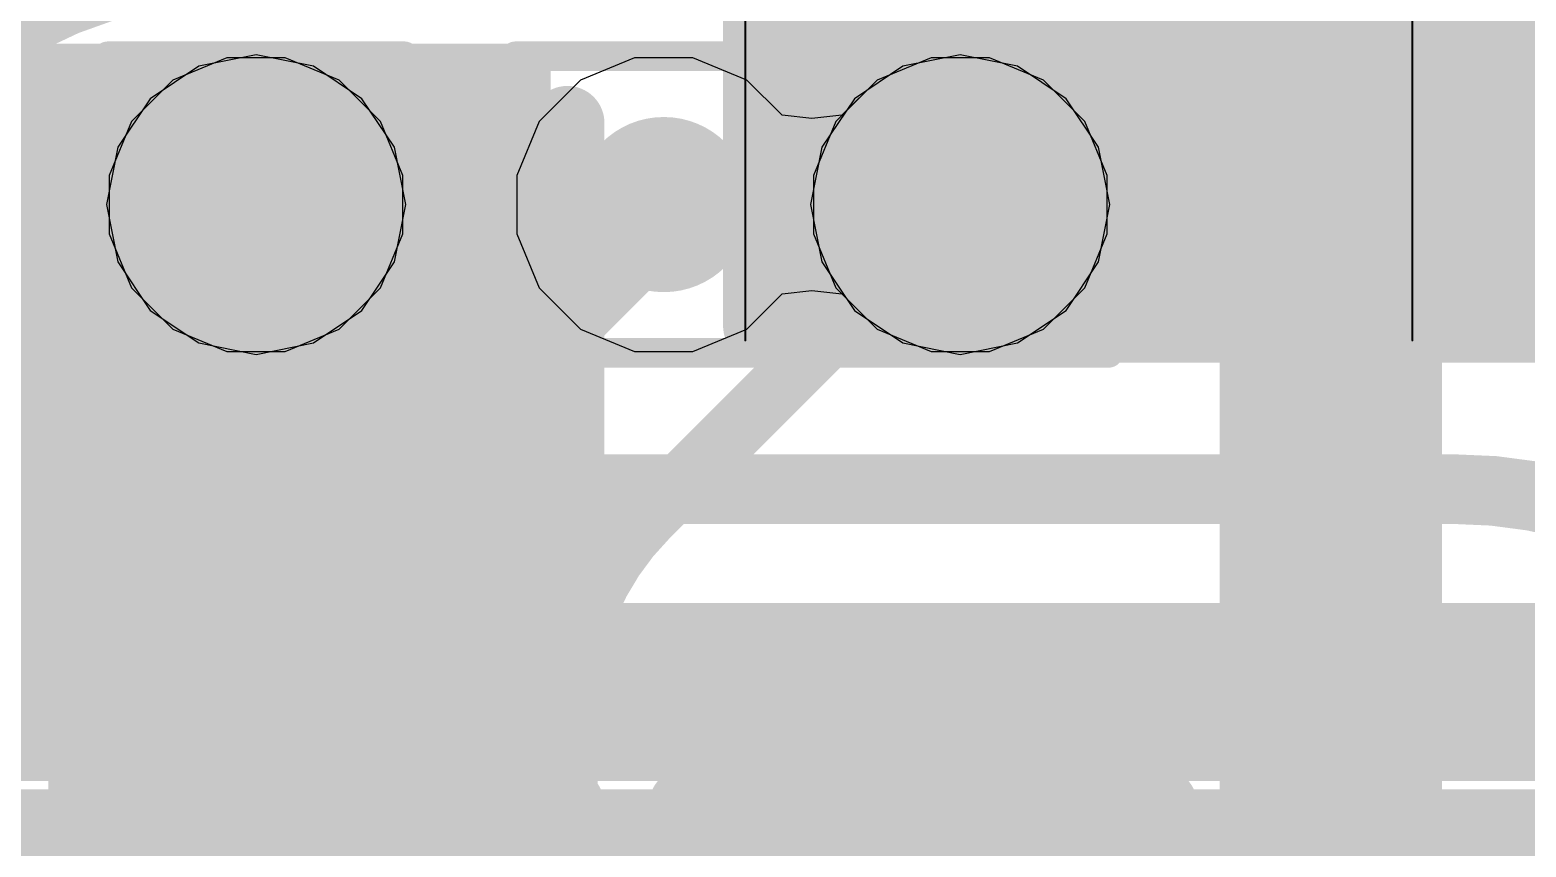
# Model space of a CAD drawing. Header units: inches. Extents: x -6 to 284, y -12 to 154.
# Drawn here: x 71.681 to 74.245, y 16.337 to 17.737 of the extents above; entities that cross this region are included whole.
import ezdxf

# ---------------------------------------------------------------- set-up
doc = ezdxf.new("R2010")
doc.units = ezdxf.units.IN
for name, color, linetype in [('Bottom Layer', 5, 'Continuous'), ('Bottom Overlay', 54, 'Continuous'), ('Bottom Paste', 16, 'Continuous'), ('Bottom Solder', 6, 'Continuous'), ('Drill Drawing', 1, 'Continuous'), ('GND-1', 16, 'Continuous'), ('GND-2', 90, 'Continuous'), ('GND-3', 216, 'Continuous'), ('GND-4', 54, 'Continuous'), ('PWR-1', 156, 'Continuous'), ('PWR-2', 130, 'Continuous'), ('Signal L1', 76, 'Continuous'), ('Signal L2', 6, 'Continuous'), ('Top Layer', 1, 'Continuous'), ('Top Overlay', 2, 'Continuous'), ('Via Holes', 16, 'Continuous')]:
    doc.layers.add(name, color=color, linetype=linetype)

# ---------------------------------------------------------------- blocks, each defined once
blk = doc.blocks.new('R___0402_B_98')
at = {"layer": 'Bottom Layer'}
for points in [[(-0.2413, 0.3175), (-0.2412999999999999, -0.3175), (-0.6985, -0.3175), (-0.6985, 0.3175)], [(0.6985, 0.3175), (0.6985, -0.3175), (0.2413, -0.3175), (0.2412999999999999, 0.3175)]]:
    blk.add_hatch(color=5, dxfattribs=at).paths.add_polyline_path(points)
at = {"layer": 'Bottom Paste'}
for points in [[(-0.2413, 0.3175), (-0.2412999999999999, -0.3175), (-0.6985, -0.3175), (-0.6985, 0.3175)], [(0.6985, 0.3175), (0.6985, -0.3175), (0.2413, -0.3175), (0.2412999999999999, 0.3175)]]:
    blk.add_hatch(color=16, dxfattribs=at).paths.add_polyline_path(points)
at = {"layer": 'Bottom Solder'}
for points in [[(-0.18629884, 0.37250116), (-0.1862988399999999, -0.37250116), (-0.75350116, -0.37250116), (-0.75350116, 0.37250116)], [(0.75350116, 0.37250116), (0.75350116, -0.37250116), (0.18629884, -0.37250116), (0.1862988399999999, 0.37250116)]]:
    blk.add_hatch(color=6, dxfattribs=at).paths.add_polyline_path(points)
at = {"layer": 'Bottom Overlay'}
for points in [[(-0.7874, 0.4064, 0.127, 0.127, 0), (0.7874, 0.4064, 0.127, 0.127, 0)], [(-0.7874, 0.4064, 0.127, 0.127, 0), (-0.7874, -0.4064, 0.127, 0.127, 0)], [(0.7874, 0.4064, 0.127, 0.127, 0), (0.7874, -0.4064, 0.127, 0.127, 0)], [(-0.8128, 0.4318, 0.0032258, 0.0032258, 0), (0.8128, 0.4318, 0.0032258, 0.0032258, 0)], [(-0.7874, -0.4064, 0.127, 0.127, 0), (0.7874, -0.4064, 0.127, 0.127, 0)]]:
    blk.add_lwpolyline(points, format="xyseb", dxfattribs=at)
for points in [[(-0.8191499999999999, 0.4064, 0.0635, 0.0635, 1), (-0.7556499999999999, 0.4064, 0.0635, 0.0635, 1)], [(-0.8191499999999999, 0.4064, 0.0635, 0.0635, 1), (-0.7556499999999999, 0.4064, 0.0635, 0.0635, 1)], [(0.7556499999999999, 0.4064, 0.0635, 0.0635, 1), (0.8191499999999999, 0.4064, 0.0635, 0.0635, 1)], [(0.7556499999999999, 0.4064, 0.0635, 0.0635, 1), (0.8191499999999999, 0.4064, 0.0635, 0.0635, 1)], [(-0.81360518, 0.4318, 0.0016129, 0.0016129, 1), (-0.8119948199999999, 0.4318, 0.0016129, 0.0016129, 1)], [(0.8119948199999999, 0.4318, 0.0016129, 0.0016129, 1), (0.81360518, 0.4318, 0.0016129, 0.0016129, 1)], [(-0.8191499999999999, -0.4064, 0.0635, 0.0635, 1), (-0.7556499999999999, -0.4064, 0.0635, 0.0635, 1)], [(-0.8191499999999999, -0.4064, 0.0635, 0.0635, 1), (-0.7556499999999999, -0.4064, 0.0635, 0.0635, 1)], [(0.7556499999999999, -0.4064, 0.0635, 0.0635, 1), (0.8191499999999999, -0.4064, 0.0635, 0.0635, 1)], [(0.7556499999999999, -0.4064, 0.0635, 0.0635, 1), (0.8191499999999999, -0.4064, 0.0635, 0.0635, 1)]]:
    blk.add_lwpolyline(points, format="xyseb", close=True, dxfattribs=at)
blk = doc.blocks.new('R___0402_B_99')
at = {"layer": 'Bottom Layer'}
for points in [[(-0.2413, 0.3175), (-0.2412999999999999, -0.3175), (-0.6985, -0.3175), (-0.6985, 0.3175)], [(0.6985, 0.3175), (0.6985, -0.3175), (0.2413, -0.3175), (0.2412999999999999, 0.3175)]]:
    blk.add_hatch(color=5, dxfattribs=at).paths.add_polyline_path(points)
at = {"layer": 'Bottom Paste'}
for points in [[(-0.2413, 0.3175), (-0.2412999999999999, -0.3175), (-0.6985, -0.3175), (-0.6985, 0.3175)], [(0.6985, 0.3175), (0.6985, -0.3175), (0.2413, -0.3175), (0.2412999999999999, 0.3175)]]:
    blk.add_hatch(color=16, dxfattribs=at).paths.add_polyline_path(points)
at = {"layer": 'Bottom Solder'}
for points in [[(-0.18629884, 0.37250116), (-0.1862988399999999, -0.37250116), (-0.75350116, -0.37250116), (-0.75350116, 0.37250116)], [(0.75350116, 0.37250116), (0.75350116, -0.37250116), (0.18629884, -0.37250116), (0.1862988399999999, 0.37250116)]]:
    blk.add_hatch(color=6, dxfattribs=at).paths.add_polyline_path(points)
at = {"layer": 'Bottom Overlay'}
for points in [[(-0.7874, 0.4064, 0.127, 0.127, 0), (0.7874, 0.4064, 0.127, 0.127, 0)], [(-0.7874, 0.4064, 0.127, 0.127, 0), (-0.7874, -0.4064, 0.127, 0.127, 0)], [(0.7874, 0.4064, 0.127, 0.127, 0), (0.7874, -0.4064, 0.127, 0.127, 0)], [(-0.8128, 0.4318, 0.0032258, 0.0032258, 0), (0.8128, 0.4318, 0.0032258, 0.0032258, 0)], [(-0.7874, -0.4064, 0.127, 0.127, 0), (0.7874, -0.4064, 0.127, 0.127, 0)]]:
    blk.add_lwpolyline(points, format="xyseb", dxfattribs=at)
for points in [[(-0.8191499999999999, 0.4064, 0.0635, 0.0635, 1), (-0.7556499999999999, 0.4064, 0.0635, 0.0635, 1)], [(-0.8191499999999999, 0.4064, 0.0635, 0.0635, 1), (-0.7556499999999999, 0.4064, 0.0635, 0.0635, 1)], [(0.7556499999999999, 0.4064, 0.0635, 0.0635, 1), (0.8191499999999999, 0.4064, 0.0635, 0.0635, 1)], [(0.7556499999999999, 0.4064, 0.0635, 0.0635, 1), (0.8191499999999999, 0.4064, 0.0635, 0.0635, 1)], [(-0.81360518, 0.4318, 0.0016129, 0.0016129, 1), (-0.8119948199999999, 0.4318, 0.0016129, 0.0016129, 1)], [(0.8119948199999999, 0.4318, 0.0016129, 0.0016129, 1), (0.81360518, 0.4318, 0.0016129, 0.0016129, 1)], [(-0.8191499999999999, -0.4064, 0.0635, 0.0635, 1), (-0.7556499999999999, -0.4064, 0.0635, 0.0635, 1)], [(-0.8191499999999999, -0.4064, 0.0635, 0.0635, 1), (-0.7556499999999999, -0.4064, 0.0635, 0.0635, 1)], [(0.7556499999999999, -0.4064, 0.0635, 0.0635, 1), (0.8191499999999999, -0.4064, 0.0635, 0.0635, 1)], [(0.7556499999999999, -0.4064, 0.0635, 0.0635, 1), (0.8191499999999999, -0.4064, 0.0635, 0.0635, 1)]]:
    blk.add_lwpolyline(points, format="xyseb", close=True, dxfattribs=at)
blk = doc.blocks.new('C___0402_B_103')
at = {"layer": 'Bottom Layer'}
for points in [[(-0.2413, 0.3175), (-0.2412999999999999, -0.3175), (-0.6985, -0.3175), (-0.6985, 0.3175)], [(0.6985, 0.3175), (0.6985, -0.3175), (0.2413, -0.3175), (0.2412999999999999, 0.3175)]]:
    blk.add_hatch(color=5, dxfattribs=at).paths.add_polyline_path(points)
at = {"layer": 'Bottom Paste'}
for points in [[(-0.2413, 0.3175), (-0.2412999999999999, -0.3175), (-0.6985, -0.3175), (-0.6985, 0.3175)], [(0.6985, 0.3175), (0.6985, -0.3175), (0.2413, -0.3175), (0.2412999999999999, 0.3175)]]:
    blk.add_hatch(color=16, dxfattribs=at).paths.add_polyline_path(points)
at = {"layer": 'Bottom Solder'}
for points in [[(-0.18130012, 0.37749988), (-0.18130012, -0.37749988), (-0.7584998799999999, -0.37749988), (-0.7584998799999999, 0.37749988)], [(0.7584998799999999, 0.37749988), (0.7584998799999999, -0.37749988), (0.18130012, -0.37749988), (0.18130012, 0.37749988)]]:
    blk.add_hatch(color=6, dxfattribs=at).paths.add_polyline_path(points)
at = {"layer": 'Bottom Overlay'}
for points in [[(-0.7874, -0.4064, 0.127, 0.127, 0), (-0.7874, 0.4064, 0.127, 0.127, 0)], [(-0.2794, 0.4064, 0.127, 0.127, 0), (-0.7874, 0.4064, 0.127, 0.127, 0)], [(0.7874, 0.4064, 0.127, 0.127, 0), (0.2794, 0.4064, 0.127, 0.127, 0)], [(0.7874, -0.4064, 0.127, 0.127, 0), (0.7874, 0.4064, 0.127, 0.127, 0)], [(-0.2794, -0.4064, 0.127, 0.127, 0), (-0.7874, -0.4064, 0.127, 0.127, 0)], [(0.7874, -0.4064, 0.127, 0.127, 0), (0.2794, -0.4064, 0.127, 0.127, 0)]]:
    blk.add_lwpolyline(points, format="xyseb", dxfattribs=at)
for points in [[(-0.8191499999999999, 0.4064, 0.0635, 0.0635, 1), (-0.7556499999999999, 0.4064, 0.0635, 0.0635, 1)], [(-0.8191499999999999, 0.4064, 0.0635, 0.0635, 1), (-0.7556499999999999, 0.4064, 0.0635, 0.0635, 1)], [(-0.31115, 0.4064, 0.0635, 0.0635, 1), (-0.24765, 0.4064, 0.0635, 0.0635, 1)], [(0.24765, 0.4064, 0.0635, 0.0635, 1), (0.31115, 0.4064, 0.0635, 0.0635, 1)], [(0.7556499999999999, 0.4064, 0.0635, 0.0635, 1), (0.8191499999999999, 0.4064, 0.0635, 0.0635, 1)], [(0.7556499999999999, 0.4064, 0.0635, 0.0635, 1), (0.8191499999999999, 0.4064, 0.0635, 0.0635, 1)], [(-0.8191499999999999, -0.4064, 0.0635, 0.0635, 1), (-0.7556499999999999, -0.4064, 0.0635, 0.0635, 1)], [(-0.8191499999999999, -0.4064, 0.0635, 0.0635, 1), (-0.7556499999999999, -0.4064, 0.0635, 0.0635, 1)], [(-0.31115, -0.4064, 0.0635, 0.0635, 1), (-0.24765, -0.4064, 0.0635, 0.0635, 1)], [(0.24765, -0.4064, 0.0635, 0.0635, 1), (0.31115, -0.4064, 0.0635, 0.0635, 1)], [(0.7556499999999999, -0.4064, 0.0635, 0.0635, 1), (0.8191499999999999, -0.4064, 0.0635, 0.0635, 1)], [(0.7556499999999999, -0.4064, 0.0635, 0.0635, 1), (0.8191499999999999, -0.4064, 0.0635, 0.0635, 1)]]:
    blk.add_lwpolyline(points, format="xyseb", close=True, dxfattribs=at)
blk = doc.blocks.new('C___0402_B_104')
at = {"layer": 'Bottom Layer'}
for points in [[(-0.2413, 0.3175), (-0.2412999999999999, -0.3175), (-0.6985, -0.3175), (-0.6985, 0.3175)], [(0.6985, 0.3175), (0.6985, -0.3175), (0.2413, -0.3175), (0.2412999999999999, 0.3175)]]:
    blk.add_hatch(color=5, dxfattribs=at).paths.add_polyline_path(points)
at = {"layer": 'Bottom Paste'}
for points in [[(-0.2413, 0.3175), (-0.2412999999999999, -0.3175), (-0.6985, -0.3175), (-0.6985, 0.3175)], [(0.6985, 0.3175), (0.6985, -0.3175), (0.2413, -0.3175), (0.2412999999999999, 0.3175)]]:
    blk.add_hatch(color=16, dxfattribs=at).paths.add_polyline_path(points)
at = {"layer": 'Bottom Solder'}
for points in [[(-0.18130012, 0.37749988), (-0.18130012, -0.37749988), (-0.7584998799999999, -0.37749988), (-0.7584998799999999, 0.37749988)], [(0.7584998799999999, 0.37749988), (0.7584998799999999, -0.37749988), (0.18130012, -0.37749988), (0.18130012, 0.37749988)]]:
    blk.add_hatch(color=6, dxfattribs=at).paths.add_polyline_path(points)
at = {"layer": 'Bottom Overlay'}
for points in [[(-0.7874, 0.4064, 0.127, 0.127, 0), (-0.2794, 0.4064, 0.127, 0.127, 0)], [(-0.7874, 0.4064, 0.127, 0.127, 0), (-0.7874, -0.4064, 0.127, 0.127, 0)], [(0.2794, 0.4064, 0.127, 0.127, 0), (0.7874, 0.4064, 0.127, 0.127, 0)], [(0.7874, 0.4064, 0.127, 0.127, 0), (0.7874, -0.4064, 0.127, 0.127, 0)], [(-0.7874, -0.4064, 0.127, 0.127, 0), (-0.2794, -0.4064, 0.127, 0.127, 0)], [(0.2794, -0.4064, 0.127, 0.127, 0), (0.7874, -0.4064, 0.127, 0.127, 0)]]:
    blk.add_lwpolyline(points, format="xyseb", dxfattribs=at)
for points in [[(-0.8191499999999999, 0.4064, 0.0635, 0.0635, 1), (-0.7556499999999999, 0.4064, 0.0635, 0.0635, 1)], [(-0.8191499999999999, 0.4064, 0.0635, 0.0635, 1), (-0.7556499999999999, 0.4064, 0.0635, 0.0635, 1)], [(-0.31115, 0.4064, 0.0635, 0.0635, 1), (-0.24765, 0.4064, 0.0635, 0.0635, 1)], [(0.24765, 0.4064, 0.0635, 0.0635, 1), (0.31115, 0.4064, 0.0635, 0.0635, 1)], [(0.7556499999999999, 0.4064, 0.0635, 0.0635, 1), (0.8191499999999999, 0.4064, 0.0635, 0.0635, 1)], [(0.7556499999999999, 0.4064, 0.0635, 0.0635, 1), (0.8191499999999999, 0.4064, 0.0635, 0.0635, 1)], [(-0.8191499999999999, -0.4064, 0.0635, 0.0635, 1), (-0.7556499999999999, -0.4064, 0.0635, 0.0635, 1)], [(-0.8191499999999999, -0.4064, 0.0635, 0.0635, 1), (-0.7556499999999999, -0.4064, 0.0635, 0.0635, 1)], [(-0.31115, -0.4064, 0.0635, 0.0635, 1), (-0.24765, -0.4064, 0.0635, 0.0635, 1)], [(0.24765, -0.4064, 0.0635, 0.0635, 1), (0.31115, -0.4064, 0.0635, 0.0635, 1)], [(0.7556499999999999, -0.4064, 0.0635, 0.0635, 1), (0.8191499999999999, -0.4064, 0.0635, 0.0635, 1)], [(0.7556499999999999, -0.4064, 0.0635, 0.0635, 1), (0.8191499999999999, -0.4064, 0.0635, 0.0635, 1)]]:
    blk.add_lwpolyline(points, format="xyseb", close=True, dxfattribs=at)
blk = doc.blocks.new('200_WFBGA__10_15__127')
at = {"layer": 'Top Overlay'}
blk.add_lwpolyline([(-5.07619, 7.576185, 0.254, 0.254, 0), (5.07619, 7.576185, 0.254, 0.254, 0)], format="xyseb", dxfattribs=at)
blk = doc.blocks.new('C___0603_B_316')
at = {"layer": 'Bottom Layer'}
blk.add_hatch(color=5, dxfattribs=at).paths.add_polyline_path([(0.3810000000000001, -0.4445), (0.3809999999999999, 0.4445), (1.143, 0.4445), (1.143, -0.4445)])
at = {"layer": 'Bottom Paste'}
blk.add_hatch(color=16, dxfattribs=at).paths.add_polyline_path([(0.3810000000000001, -0.4445), (0.3809999999999999, 0.4445), (1.143, 0.4445), (1.143, -0.4445)])
at = {"layer": 'Bottom Solder'}
blk.add_hatch(color=6, dxfattribs=at).paths.add_polyline_path([(0.3210001200000001, -0.50449988), (0.3210001199999999, 0.5044998799999999), (1.20299988, 0.50449988), (1.20299988, -0.5044998799999999)])
at = {"layer": 'Bottom Overlay'}
for points in [[(1.2446, 0.5334, 0.127, 0.127, 0), (0.4571999999999999, 0.5334, 0.127, 0.127, 0)], [(1.2446, -0.5334, 0.127, 0.127, 0), (1.2446, 0.5334, 0.127, 0.127, 0)]]:
    blk.add_lwpolyline(points, format="xyseb", dxfattribs=at)
for points in [[(0.42545, 0.5334, 0.0635, 0.0635, 1), (0.4889499999999999, 0.5334, 0.0635, 0.0635, 1)], [(1.21285, 0.5334, 0.0635, 0.0635, 1), (1.27635, 0.5334, 0.0635, 0.0635, 1)], [(1.21285, 0.5334, 0.0635, 0.0635, 1), (1.27635, 0.5334, 0.0635, 0.0635, 1)]]:
    blk.add_lwpolyline(points, format="xyseb", close=True, dxfattribs=at)

msp = doc.modelspace()

# ---------------------------------------------------------------- hatches: boundary and pattern name
at = {"layer": 'Bottom Layer'}
h = msp.add_hatch(color=5, dxfattribs=at)
edge = h.paths.add_edge_path()
edge.add_arc((72.06883732, 17.43781628), 0.1499997, 0, 360)
h = msp.add_hatch(color=5, dxfattribs=at)
edge = h.paths.add_edge_path()
edge.add_arc((73.27533731999999, 17.43781628), 0.1499997, 0, 360)
at = {"layer": 'GND-1'}
h = msp.add_hatch(color=16, dxfattribs=at)
edge = h.paths.add_edge_path()
edge.add_arc((72.06883732, 17.43781628), 0.1499997, 0, 360)
h = msp.add_hatch(color=16, dxfattribs=at)
edge = h.paths.add_edge_path()
edge.add_arc((72.76733732, 17.43781628), 0.1499997, 0, 360)
h = msp.add_hatch(color=16, dxfattribs=at)
edge = h.paths.add_edge_path()
edge.add_arc((73.27533731999999, 17.43781628), 0.1499997, 0, 360)
at = {"layer": 'GND-2'}
h = msp.add_hatch(color=90, dxfattribs=at)
edge = h.paths.add_edge_path()
edge.add_arc((72.06883732, 17.43781628), 0.1499997, 0, 360)
h = msp.add_hatch(color=90, dxfattribs=at)
edge = h.paths.add_edge_path()
edge.add_arc((73.27533731999999, 17.43781628), 0.1499997, 0, 360)
at = {"layer": 'GND-3'}
h = msp.add_hatch(color=216, dxfattribs=at)
edge = h.paths.add_edge_path()
edge.add_arc((72.06883732, 17.43781628), 0.1499997, 0, 360)
h = msp.add_hatch(color=216, dxfattribs=at)
edge = h.paths.add_edge_path()
edge.add_arc((73.27533731999999, 17.43781628), 0.1499997, 0, 360)
at = {"layer": 'GND-4'}
h = msp.add_hatch(color=54, dxfattribs=at)
edge = h.paths.add_edge_path()
edge.add_arc((72.06883732, 17.43781628), 0.1499997, 0, 360)
h = msp.add_hatch(color=54, dxfattribs=at)
edge = h.paths.add_edge_path()
edge.add_arc((73.27533731999999, 17.43781628), 0.1499997, 0, 360)
at = {"layer": 'PWR-1'}
h = msp.add_hatch(color=156, dxfattribs=at)
edge = h.paths.add_edge_path()
edge.add_arc((72.06883732, 17.43781628), 0.1499997, 0, 360)
h = msp.add_hatch(color=156, dxfattribs=at)
edge = h.paths.add_edge_path()
edge.add_arc((73.27533731999999, 17.43781628), 0.1499997, 0, 360)
at = {"layer": 'PWR-2'}
h = msp.add_hatch(color=130, dxfattribs=at)
edge = h.paths.add_edge_path()
edge.add_arc((72.06883732, 17.43781628), 0.1499997, 0, 360)
h = msp.add_hatch(color=130, dxfattribs=at)
edge = h.paths.add_edge_path()
edge.add_arc((73.27533731999999, 17.43781628), 0.1499997, 0, 360)
at = {"layer": 'Signal L1'}
h = msp.add_hatch(color=76, dxfattribs=at)
edge = h.paths.add_edge_path()
edge.add_arc((72.06883732, 17.43781628), 0.1499997, 0, 360)
h = msp.add_hatch(color=76, dxfattribs=at)
edge = h.paths.add_edge_path()
edge.add_arc((72.76733732, 17.43781628), 0.1499997, 0, 360)
h = msp.add_hatch(color=76, dxfattribs=at)
edge = h.paths.add_edge_path()
edge.add_arc((73.27533731999999, 17.43781628), 0.1499997, 0, 360)
at = {"layer": 'Signal L2'}
h = msp.add_hatch(color=6, dxfattribs=at)
edge = h.paths.add_edge_path()
edge.add_arc((72.06883732, 17.43781628), 0.1499997, 0, 360)
h = msp.add_hatch(color=6, dxfattribs=at)
edge = h.paths.add_edge_path()
edge.add_arc((73.27533731999999, 17.43781628), 0.1499997, 0, 360)
at = {"layer": 'Top Layer'}
h = msp.add_hatch(color=1, dxfattribs=at)
edge = h.paths.add_edge_path()
edge.add_arc((72.06883732, 17.43781628), 0.1499997, 0, 360)
h = msp.add_hatch(color=1, dxfattribs=at)
edge = h.paths.add_edge_path()
edge.add_arc((72.76733732, 17.43781628), 0.1499997, 0, 360)
h = msp.add_hatch(color=1, dxfattribs=at)
edge = h.paths.add_edge_path()
edge.add_arc((73.27533731999999, 17.43781628), 0.1499997, 0, 360)
at = {"layer": 'Via Holes'}
h = msp.add_hatch(color=7, dxfattribs=at)
edge = h.paths.add_edge_path()
edge.add_arc((72.06883732, 17.43781628), 0.07499858, 0, 360)
h = msp.add_hatch(color=7, dxfattribs=at)
edge = h.paths.add_edge_path()
edge.add_arc((72.76733732, 17.43781628), 0.07499858, 0, 360)
h = msp.add_hatch(color=7, dxfattribs=at)
edge = h.paths.add_edge_path()
edge.add_arc((73.27533731999999, 17.43781628), 0.07499858, 0, 360)

# ---------------------------------------------------------------- linework, layer by layer
at = {"layer": 'Bottom Layer'}
for points in [[(73.33883732, 17.46319342, 0.1778, 0.1778, 0), (73.33883732, 17.5849534, 0.1778, 0.1778, 0)], [(73.27533731999999, 17.39969342, 0.1778, 0.1778, 0), (73.33883732, 17.46319342, 0.1778, 0.1778, 0)], [(71.49733732, 16.60306306, 0.3048, 0.3048, 0), (75.67516488, 16.60306306, 0.3048, 0.3048, 0)]]:
    msp.add_lwpolyline(points, format="xyseb", dxfattribs=at)
for points in [[(73.29438732, 17.5849534, 0.08889999999999999, 0.08889999999999999, 1), (73.38328732, 17.5849534, 0.08889999999999999, 0.08889999999999999, 1)], [(73.29438732, 17.46319342, 0.08889999999999999, 0.08889999999999999, 1), (73.38328732, 17.46319342, 0.08889999999999999, 0.08889999999999999, 1)], [(73.29438732, 17.46319342, 0.08889999999999999, 0.08889999999999999, 1), (73.38328732, 17.46319342, 0.08889999999999999, 0.08889999999999999, 1)], [(73.23088732, 17.39969342, 0.08889999999999999, 0.08889999999999999, 1), (73.31978731999999, 17.39969342, 0.08889999999999999, 0.08889999999999999, 1)]]:
    msp.add_lwpolyline(points, format="xyseb", close=True, dxfattribs=at)
at = {"layer": 'Drill Drawing'}
for points in [[(71.81483732, 17.69181628, 0.0508, 0.0508, 0), (72.32283731999999, 17.69181628, 0.0508, 0.0508, 0)], [(71.81483732, 17.18381628, 0.0508, 0.0508, 0), (71.81483732, 17.69181628, 0.0508, 0.0508, 0)], [(72.32283731999999, 17.18381628, 0.0508, 0.0508, 0), (72.32283731999999, 17.69181628, 0.0508, 0.0508, 0)], [(72.51333732, 17.69181628, 0.0508, 0.0508, 0), (73.02133732, 17.69181628, 0.0508, 0.0508, 0)], [(72.51333732, 17.18381628, 0.0508, 0.0508, 0), (72.51333732, 17.69181628, 0.0508, 0.0508, 0)], [(73.02133732, 17.18381628, 0.0508, 0.0508, 0), (73.02133732, 17.69181628, 0.0508, 0.0508, 0)], [(73.02133732, 17.69181628, 0.0508, 0.0508, 0), (73.52933732, 17.69181628, 0.0508, 0.0508, 0)], [(73.02133732, 17.18381628, 0.0508, 0.0508, 0), (73.02133732, 17.69181628, 0.0508, 0.0508, 0)], [(73.52933732, 17.18381628, 0.0508, 0.0508, 0), (73.52933732, 17.69181628, 0.0508, 0.0508, 0)], [(71.81483732, 17.18381628, 0.0508, 0.0508, 0), (72.32283731999999, 17.18381628, 0.0508, 0.0508, 0)], [(72.51333732, 17.18381628, 0.0508, 0.0508, 0), (73.02133732, 17.18381628, 0.0508, 0.0508, 0)], [(73.02133732, 17.18381628, 0.0508, 0.0508, 0), (73.52933732, 17.18381628, 0.0508, 0.0508, 0)]]:
    msp.add_lwpolyline(points, format="xyseb", dxfattribs=at)
for points in [[(71.80213732, 17.69181628, 0.0254, 0.0254, 1), (71.82753731999999, 17.69181628, 0.0254, 0.0254, 1)], [(71.80213732, 17.69181628, 0.0254, 0.0254, 1), (71.82753731999999, 17.69181628, 0.0254, 0.0254, 1)], [(72.31013732, 17.69181628, 0.0254, 0.0254, 1), (72.33553732, 17.69181628, 0.0254, 0.0254, 1)], [(72.31013732, 17.69181628, 0.0254, 0.0254, 1), (72.33553732, 17.69181628, 0.0254, 0.0254, 1)], [(72.50063732, 17.69181628, 0.0254, 0.0254, 1), (72.52603731999999, 17.69181628, 0.0254, 0.0254, 1)], [(72.50063732, 17.69181628, 0.0254, 0.0254, 1), (72.52603731999999, 17.69181628, 0.0254, 0.0254, 1)], [(73.00863731999999, 17.69181628, 0.0254, 0.0254, 1), (73.03403732, 17.69181628, 0.0254, 0.0254, 1)], [(73.00863731999999, 17.69181628, 0.0254, 0.0254, 1), (73.03403732, 17.69181628, 0.0254, 0.0254, 1)], [(73.00863731999999, 17.69181628, 0.0254, 0.0254, 1), (73.03403732, 17.69181628, 0.0254, 0.0254, 1)], [(73.00863731999999, 17.69181628, 0.0254, 0.0254, 1), (73.03403732, 17.69181628, 0.0254, 0.0254, 1)], [(73.51663732, 17.69181628, 0.0254, 0.0254, 1), (73.54203731999999, 17.69181628, 0.0254, 0.0254, 1)], [(73.51663732, 17.69181628, 0.0254, 0.0254, 1), (73.54203731999999, 17.69181628, 0.0254, 0.0254, 1)], [(71.80213732, 17.18381628, 0.0254, 0.0254, 1), (71.82753731999999, 17.18381628, 0.0254, 0.0254, 1)], [(71.80213732, 17.18381628, 0.0254, 0.0254, 1), (71.82753731999999, 17.18381628, 0.0254, 0.0254, 1)], [(72.31013732, 17.18381628, 0.0254, 0.0254, 1), (72.33553732, 17.18381628, 0.0254, 0.0254, 1)], [(72.31013732, 17.18381628, 0.0254, 0.0254, 1), (72.33553732, 17.18381628, 0.0254, 0.0254, 1)], [(72.50063732, 17.18381628, 0.0254, 0.0254, 1), (72.52603731999999, 17.18381628, 0.0254, 0.0254, 1)], [(72.50063732, 17.18381628, 0.0254, 0.0254, 1), (72.52603731999999, 17.18381628, 0.0254, 0.0254, 1)], [(73.00863731999999, 17.18381628, 0.0254, 0.0254, 1), (73.03403732, 17.18381628, 0.0254, 0.0254, 1)], [(73.00863731999999, 17.18381628, 0.0254, 0.0254, 1), (73.03403732, 17.18381628, 0.0254, 0.0254, 1)], [(73.00863731999999, 17.18381628, 0.0254, 0.0254, 1), (73.03403732, 17.18381628, 0.0254, 0.0254, 1)], [(73.00863731999999, 17.18381628, 0.0254, 0.0254, 1), (73.03403732, 17.18381628, 0.0254, 0.0254, 1)], [(73.51663732, 17.18381628, 0.0254, 0.0254, 1), (73.54203731999999, 17.18381628, 0.0254, 0.0254, 1)], [(73.51663732, 17.18381628, 0.0254, 0.0254, 1), (73.54203731999999, 17.18381628, 0.0254, 0.0254, 1)]]:
    msp.add_lwpolyline(points, format="xyseb", close=True, dxfattribs=at)
at = {"layer": 'GND-1'}
for p, q in [((72.0187917, 17.68941598), (71.92631792, 17.65111278)), ((72.11888293999999, 17.68941598), (72.0187917, 17.68941598)), ((72.21135672, 17.65111278), (72.11888293999999, 17.68941598)), ((72.71729169999999, 17.68941598), (72.62481792, 17.65111278)), ((72.81738293999999, 17.68941598), (72.71729169999999, 17.68941598)), ((72.90985672, 17.65111278), (72.81738293999999, 17.68941598)), ((73.2252917, 17.68941598), (73.13281792, 17.65111278)), ((73.32538294, 17.68941598), (73.2252917, 17.68941598)), ((73.41785671999999, 17.65111278), (73.32538294, 17.68941598)), ((71.92631792, 17.65111278), (71.85554082, 17.58033568)), ((72.28213382, 17.58033568), (72.21135672, 17.65111278)), ((72.62481792, 17.65111278), (72.55404082, 17.58033568)), ((72.97015632, 17.59081318), (72.90985672, 17.65111278)), ((73.13281792, 17.65111278), (73.07251831999999, 17.59081318)), ((73.48863381999999, 17.58033568), (73.41785671999999, 17.65111278)), ((73.02133732, 17.5849788), (72.97015632, 17.59081318)), ((73.07251831999999, 17.59081318), (73.02133732, 17.5849788)), ((71.85554082, 17.58033568), (71.81723762, 17.4878619)), ((72.32043702, 17.4878619), (72.28213382, 17.58033568)), ((72.55404082, 17.58033568), (72.51573762, 17.4878619)), ((73.52693701999999, 17.4878619), (73.48863381999999, 17.58033568)), ((71.81723762, 17.4878619), (71.81723762, 17.38777066)), ((72.32043702, 17.38777066), (72.32043702, 17.4878619)), ((72.51573762, 17.4878619), (72.51573762, 17.38777066)), ((73.52693701999999, 17.38777066), (73.52693701999999, 17.4878619)), ((71.81723762, 17.38777066), (71.85554082, 17.29529688)), ((72.28213382, 17.29529688), (72.32043702, 17.38777066)), ((72.51573762, 17.38777066), (72.55404082, 17.29529688)), ((73.48863381999999, 17.29529688), (73.52693701999999, 17.38777066)), ((71.85554082, 17.29529688), (71.92631792, 17.22451978)), ((72.21135672, 17.22451978), (72.28213382, 17.29529688)), ((72.55404082, 17.29529688), (72.62481792, 17.22451978)), ((72.90985672, 17.22451978), (72.97015632, 17.28481938)), ((72.97015632, 17.28481938), (73.02133732, 17.29065376)), ((73.02133732, 17.29065376), (73.07251831999999, 17.28481938)), ((73.07251831999999, 17.28481938), (73.13281792, 17.22451978)), ((73.41785671999999, 17.22451978), (73.48863381999999, 17.29529688)), ((71.92631792, 17.22451978), (72.0187917, 17.18621658)), ((72.11888293999999, 17.18621658), (72.21135672, 17.22451978)), ((72.62481792, 17.22451978), (72.71729169999999, 17.18621658)), ((72.81738293999999, 17.18621658), (72.90985672, 17.22451978)), ((73.13281792, 17.22451978), (73.2252917, 17.18621658)), ((73.32538294, 17.18621658), (73.41785671999999, 17.22451978)), ((72.0187917, 17.18621658), (72.11888293999999, 17.18621658)), ((72.71729169999999, 17.18621658), (72.81738293999999, 17.18621658)), ((73.2252917, 17.18621658), (73.32538294, 17.18621658))]:
    msp.add_line(p, q, dxfattribs=at)
at = {"layer": 'GND-2'}
for p, q in [((72.0187917, 17.68941598), (71.92631792, 17.65111278)), ((72.11888293999999, 17.68941598), (72.0187917, 17.68941598)), ((72.21135672, 17.65111278), (72.11888293999999, 17.68941598)), ((73.2252917, 17.68941598), (73.13281792, 17.65111278)), ((73.32538294, 17.68941598), (73.2252917, 17.68941598)), ((73.41785671999999, 17.65111278), (73.32538294, 17.68941598)), ((71.92631792, 17.65111278), (71.85554082, 17.58033568)), ((72.28213382, 17.58033568), (72.21135672, 17.65111278)), ((73.13281792, 17.65111278), (73.06204081999999, 17.58033568)), ((73.48863381999999, 17.58033568), (73.41785671999999, 17.65111278)), ((71.85554082, 17.58033568), (71.81723762, 17.4878619)), ((72.32043702, 17.4878619), (72.28213382, 17.58033568)), ((73.06204081999999, 17.58033568), (73.02373761999999, 17.4878619)), ((73.52693701999999, 17.4878619), (73.48863381999999, 17.58033568)), ((71.81723762, 17.4878619), (71.81723762, 17.38777066)), ((72.32043702, 17.38777066), (72.32043702, 17.4878619)), ((73.02373761999999, 17.4878619), (73.02373761999999, 17.38777066)), ((73.52693701999999, 17.38777066), (73.52693701999999, 17.4878619)), ((71.81723762, 17.38777066), (71.85554082, 17.29529688)), ((72.28213382, 17.29529688), (72.32043702, 17.38777066)), ((73.02373761999999, 17.38777066), (73.06204081999999, 17.29529688)), ((73.48863381999999, 17.29529688), (73.52693701999999, 17.38777066)), ((71.85554082, 17.29529688), (71.92631792, 17.22451978)), ((72.21135672, 17.22451978), (72.28213382, 17.29529688)), ((73.06204081999999, 17.29529688), (73.13281792, 17.22451978)), ((73.41785671999999, 17.22451978), (73.48863381999999, 17.29529688)), ((71.92631792, 17.22451978), (72.0187917, 17.18621658)), ((72.11888293999999, 17.18621658), (72.21135672, 17.22451978)), ((73.13281792, 17.22451978), (73.2252917, 17.18621658)), ((73.32538294, 17.18621658), (73.41785671999999, 17.22451978)), ((72.0187917, 17.18621658), (72.11888293999999, 17.18621658)), ((73.2252917, 17.18621658), (73.32538294, 17.18621658))]:
    msp.add_line(p, q, dxfattribs=at)
at = {"layer": 'GND-3'}
for p, q in [((72.0187917, 17.68941598), (71.92631792, 17.65111278)), ((72.11888293999999, 17.68941598), (72.0187917, 17.68941598)), ((72.21135672, 17.65111278), (72.11888293999999, 17.68941598)), ((73.2252917, 17.68941598), (73.13281792, 17.65111278)), ((73.32538294, 17.68941598), (73.2252917, 17.68941598)), ((73.41785671999999, 17.65111278), (73.32538294, 17.68941598)), ((71.92631792, 17.65111278), (71.85554082, 17.58033568)), ((72.28213382, 17.58033568), (72.21135672, 17.65111278)), ((73.13281792, 17.65111278), (73.06204081999999, 17.58033568)), ((73.48863381999999, 17.58033568), (73.41785671999999, 17.65111278)), ((71.85554082, 17.58033568), (71.81723762, 17.4878619)), ((72.32043702, 17.4878619), (72.28213382, 17.58033568)), ((73.06204081999999, 17.58033568), (73.02373761999999, 17.4878619)), ((73.52693701999999, 17.4878619), (73.48863381999999, 17.58033568)), ((71.81723762, 17.4878619), (71.81723762, 17.38777066)), ((72.32043702, 17.38777066), (72.32043702, 17.4878619)), ((73.02373761999999, 17.4878619), (73.02373761999999, 17.38777066)), ((73.52693701999999, 17.38777066), (73.52693701999999, 17.4878619)), ((71.81723762, 17.38777066), (71.85554082, 17.29529688)), ((72.28213382, 17.29529688), (72.32043702, 17.38777066)), ((73.02373761999999, 17.38777066), (73.06204081999999, 17.29529688)), ((73.48863381999999, 17.29529688), (73.52693701999999, 17.38777066)), ((71.85554082, 17.29529688), (71.92631792, 17.22451978)), ((72.21135672, 17.22451978), (72.28213382, 17.29529688)), ((73.06204081999999, 17.29529688), (73.13281792, 17.22451978)), ((73.41785671999999, 17.22451978), (73.48863381999999, 17.29529688)), ((71.92631792, 17.22451978), (72.0187917, 17.18621658)), ((72.11888293999999, 17.18621658), (72.21135672, 17.22451978)), ((73.13281792, 17.22451978), (73.2252917, 17.18621658)), ((73.32538294, 17.18621658), (73.41785671999999, 17.22451978)), ((72.0187917, 17.18621658), (72.11888293999999, 17.18621658)), ((73.2252917, 17.18621658), (73.32538294, 17.18621658))]:
    msp.add_line(p, q, dxfattribs=at)
at = {"layer": 'GND-4'}
for p, q in [((72.0187917, 17.68941598), (71.92631792, 17.65111278)), ((72.11888293999999, 17.68941598), (72.0187917, 17.68941598)), ((72.21135672, 17.65111278), (72.11888293999999, 17.68941598)), ((73.2252917, 17.68941598), (73.13281792, 17.65111278)), ((73.32538294, 17.68941598), (73.2252917, 17.68941598)), ((73.41785671999999, 17.65111278), (73.32538294, 17.68941598)), ((71.92631792, 17.65111278), (71.85554082, 17.58033568)), ((72.28213382, 17.58033568), (72.21135672, 17.65111278)), ((73.13281792, 17.65111278), (73.06204081999999, 17.58033568)), ((73.48863381999999, 17.58033568), (73.41785671999999, 17.65111278)), ((71.85554082, 17.58033568), (71.81723762, 17.4878619)), ((72.32043702, 17.4878619), (72.28213382, 17.58033568)), ((73.06204081999999, 17.58033568), (73.02373761999999, 17.4878619)), ((73.52693701999999, 17.4878619), (73.48863381999999, 17.58033568)), ((71.81723762, 17.4878619), (71.81723762, 17.38777066)), ((72.32043702, 17.38777066), (72.32043702, 17.4878619)), ((73.02373761999999, 17.4878619), (73.02373761999999, 17.38777066)), ((73.52693701999999, 17.38777066), (73.52693701999999, 17.4878619)), ((71.81723762, 17.38777066), (71.85554082, 17.29529688)), ((72.28213382, 17.29529688), (72.32043702, 17.38777066)), ((73.02373761999999, 17.38777066), (73.06204081999999, 17.29529688)), ((73.48863381999999, 17.29529688), (73.52693701999999, 17.38777066)), ((71.85554082, 17.29529688), (71.92631792, 17.22451978)), ((72.21135672, 17.22451978), (72.28213382, 17.29529688)), ((73.06204081999999, 17.29529688), (73.13281792, 17.22451978)), ((73.41785671999999, 17.22451978), (73.48863381999999, 17.29529688)), ((71.92631792, 17.22451978), (72.0187917, 17.18621658)), ((72.11888293999999, 17.18621658), (72.21135672, 17.22451978)), ((73.13281792, 17.22451978), (73.2252917, 17.18621658)), ((73.32538294, 17.18621658), (73.41785671999999, 17.22451978)), ((72.0187917, 17.18621658), (72.11888293999999, 17.18621658)), ((73.2252917, 17.18621658), (73.32538294, 17.18621658))]:
    msp.add_line(p, q, dxfattribs=at)
at = {"layer": 'PWR-1'}
for p, q in [((73.27533731999999, 17.69434612), (73.17716886, 17.6748186)), ((73.37350577999999, 17.6748186), (73.27533731999999, 17.69434612)), ((73.17716886, 17.6748186), (73.09394322, 17.61921038)), ((73.45673142, 17.61921038), (73.37350577999999, 17.6748186)), ((73.09394322, 17.61921038), (73.038335, 17.53598474)), ((73.51233964, 17.53598474), (73.45673142, 17.61921038)), ((73.038335, 17.53598474), (73.01880748, 17.43781628)), ((73.53186716, 17.43781628), (73.51233964, 17.53598474)), ((73.01880748, 17.43781628), (73.038335, 17.33964782)), ((73.51233964, 17.33964782), (73.53186716, 17.43781628)), ((73.038335, 17.33964782), (73.09394322, 17.25642218)), ((73.45673142, 17.25642218), (73.51233964, 17.33964782)), ((73.09394322, 17.25642218), (73.17716886, 17.20081396)), ((73.37350577999999, 17.20081396), (73.45673142, 17.25642218)), ((73.17716886, 17.20081396), (73.27533731999999, 17.18128644)), ((73.27533731999999, 17.18128644), (73.37350577999999, 17.20081396))]:
    msp.add_line(p, q, dxfattribs=at)
at = {"layer": 'PWR-2'}
for p, q in [((72.06883732, 17.69434612), (71.97066886, 17.6748186)), ((72.16700578, 17.6748186), (72.06883732, 17.69434612)), ((73.27533731999999, 17.69434612), (73.17716886, 17.6748186)), ((73.37350577999999, 17.6748186), (73.27533731999999, 17.69434612)), ((71.97066886, 17.6748186), (71.88744322, 17.61921038)), ((72.25023141999999, 17.61921038), (72.16700578, 17.6748186)), ((73.17716886, 17.6748186), (73.09394322, 17.61921038)), ((73.45673142, 17.61921038), (73.37350577999999, 17.6748186)), ((71.88744322, 17.61921038), (71.83183499999998, 17.53598474)), ((72.30583963999999, 17.53598474), (72.25023141999999, 17.61921038)), ((73.09394322, 17.61921038), (73.038335, 17.53598474)), ((73.51233964, 17.53598474), (73.45673142, 17.61921038)), ((71.83183499999998, 17.53598474), (71.81230747999999, 17.43781628)), ((72.32536716, 17.43781628), (72.30583963999999, 17.53598474)), ((73.038335, 17.53598474), (73.01880748, 17.43781628)), ((73.53186716, 17.43781628), (73.51233964, 17.53598474)), ((71.81230747999999, 17.43781628), (71.83183499999998, 17.33964782)), ((72.30583963999999, 17.33964782), (72.32536716, 17.43781628)), ((73.01880748, 17.43781628), (73.038335, 17.33964782)), ((73.51233964, 17.33964782), (73.53186716, 17.43781628)), ((71.83183499999998, 17.33964782), (71.88744322, 17.25642218)), ((72.25023141999999, 17.25642218), (72.30583963999999, 17.33964782)), ((73.038335, 17.33964782), (73.09394322, 17.25642218)), ((73.45673142, 17.25642218), (73.51233964, 17.33964782)), ((71.88744322, 17.25642218), (71.97066886, 17.20081396)), ((72.16700578, 17.20081396), (72.25023141999999, 17.25642218)), ((73.09394322, 17.25642218), (73.17716886, 17.20081396)), ((73.37350577999999, 17.20081396), (73.45673142, 17.25642218)), ((71.97066886, 17.20081396), (72.06883732, 17.18128644)), ((72.06883732, 17.18128644), (72.16700578, 17.20081396)), ((73.17716886, 17.20081396), (73.27533731999999, 17.18128644)), ((73.27533731999999, 17.18128644), (73.37350577999999, 17.20081396))]:
    msp.add_line(p, q, dxfattribs=at)
msp.add_lwpolyline([(73.91033732, 14.99619048, 0.3809999999999999, 0.3809999999999999, 0), (73.91033732, 18.36069226, 0.3809999999999999, 0.3809999999999999, 0)], format="xyseb", dxfattribs=at)
at = {"layer": 'Signal L1'}
for points in [[(72.57905728, 17.21141338, 0.11938, 0.11938, 0), (72.76733732, 17.39969342, 0.11938, 0.11938, 0)], [(72.57905728, 17.21141338, 0.11938, 0.11938, -0.1987644589970465), (72.30980204, 17.09997342, 0.11938, 0.11938, 0)], [(72.57920967999999, 17.21156578, 0.11938, 0.11938, -0.0001422829817534758), (72.57905728, 17.21141338, 0.11938, 0.11938, 0)], [(65.72366332, 17.09997342, 0.11938, 0.11938, 0), (72.30980204, 17.09997342, 0.11938, 0.11938, 0)], [(71.54260012, 16.78944318, 0.11938, 0.11938, -0.4142135623730951), (71.81644005999999, 16.51560324, 0.11938, 0.11938, 0)], [(71.81644005999999, 16.11644478, 0.11938, 0.11938, 0), (71.81644005999999, 16.51560324, 0.11938, 0.11938, 0)]]:
    msp.add_lwpolyline(points, format="xyseb", dxfattribs=at)
for points in [[(72.73749232, 17.39969342, 0.05969, 0.05969, 1), (72.79718231999999, 17.39969342, 0.05969, 0.05969, 1)], [(72.54921228, 17.21141338, 0.05969, 0.05969, 1), (72.60890228, 17.21141338, 0.05969, 0.05969, 1)], [(72.54921228, 17.21141338, 0.05969, 0.05969, 1), (72.60890228, 17.21141338, 0.05969, 0.05969, 1)], [(72.54921228, 17.21141338, 0.05969, 0.05969, 1), (72.60890228, 17.21141338, 0.05969, 0.05969, 1)], [(72.54936468, 17.21156578, 0.05969, 0.05969, 1), (72.60905468, 17.21156578, 0.05969, 0.05969, 1)], [(72.27995704, 17.09997342, 0.05969, 0.05969, 1), (72.33964703999999, 17.09997342, 0.05969, 0.05969, 1)], [(72.27995704, 17.09997342, 0.05969, 0.05969, 1), (72.33964703999999, 17.09997342, 0.05969, 0.05969, 1)], [(71.78659506, 16.51560324, 0.05969, 0.05969, 1), (71.84628506, 16.51560324, 0.05969, 0.05969, 1)], [(71.78659506, 16.51560324, 0.05969, 0.05969, 1), (71.84628506, 16.51560324, 0.05969, 0.05969, 1)]]:
    msp.add_lwpolyline(points, format="xyseb", close=True, dxfattribs=at)
at = {"layer": 'Signal L2'}
for points in [[(71.44548576, 17.58875324, 0.11938, 0.11938, -0.198912367379658), (72.09185226, 17.85648702, 0.11938, 0.11938, 0)], [(63.44870216, 16.9504106, 0.11938, 0.11938, 0), (74.12105825999998, 16.9504106, 0.11938, 0.11938, 0)], [(74.12105825999998, 16.9504106, 0.11938, 0.11938, -0.1989129654543477), (74.67293676, 16.72181568, 0.11938, 0.11938, 0)], [(63.46752864, 16.5922706, 0.11938, 0.11938, 0), (71.9999068, 16.5922706, 0.11938, 0.11938, 0)], [(71.9999068, 16.5922706, 0.11938, 0.11938, -0.4142135623730951), (72.1611968, 16.4309806, 0.11938, 0.11938, 0)], [(72.4837768, 16.4309806, 0.11938, 0.11938, -0.4142135623730951), (72.6450668, 16.5922706, 0.11938, 0.11938, 0)], [(72.6450668, 16.5922706, 0.11938, 0.11938, 0), (74.11511719999999, 16.5922706, 0.11938, 0.11938, 0)], [(74.11511465999999, 16.5922706, 0.11938, 0.11938, -0.09848928941345955), (74.26786263999999, 16.56188712, 0.11938, 0.11938, 0)], [(74.26786263999999, 16.56188458, 0.11938, 0.11938, -0.09828991586960378), (74.50976969999999, 16.40039392, 0.11938, 0.11938, 0)], [(72.1611968, 16.2398837, 0.11938, 0.11938, 0), (72.1611968, 16.4309806, 0.11938, 0.11938, 0)], [(72.4837768, 16.2398837, 0.11938, 0.11938, 0), (72.4837768, 16.4309806, 0.11938, 0.11938, 0)]]:
    msp.add_lwpolyline(points, format="xyseb", dxfattribs=at)
for points in [[(74.09121325999999, 16.9504106, 0.05969, 0.05969, 1), (74.15090326, 16.9504106, 0.05969, 0.05969, 1)], [(74.09121325999999, 16.9504106, 0.05969, 0.05969, 1), (74.15090326, 16.9504106, 0.05969, 0.05969, 1)], [(71.9700618, 16.5922706, 0.05969, 0.05969, 1), (72.0297518, 16.5922706, 0.05969, 0.05969, 1)], [(71.9700618, 16.5922706, 0.05969, 0.05969, 1), (72.0297518, 16.5922706, 0.05969, 0.05969, 1)], [(72.6152218, 16.5922706, 0.05969, 0.05969, 1), (72.67491179999999, 16.5922706, 0.05969, 0.05969, 1)], [(72.6152218, 16.5922706, 0.05969, 0.05969, 1), (72.67491179999999, 16.5922706, 0.05969, 0.05969, 1)], [(74.08526966, 16.5922706, 0.05969, 0.05969, 1), (74.14495966, 16.5922706, 0.05969, 0.05969, 1)], [(74.08527219999999, 16.5922706, 0.05969, 0.05969, 1), (74.1449622, 16.5922706, 0.05969, 0.05969, 1)], [(74.23801764, 16.56188712, 0.05969, 0.05969, 1), (74.29770764, 16.56188712, 0.05969, 0.05969, 1)], [(74.23801764, 16.56188458, 0.05969, 0.05969, 1), (74.29770764, 16.56188458, 0.05969, 0.05969, 1)], [(72.13135179999999, 16.4309806, 0.05969, 0.05969, 1), (72.1910418, 16.4309806, 0.05969, 0.05969, 1)], [(72.13135179999999, 16.4309806, 0.05969, 0.05969, 1), (72.1910418, 16.4309806, 0.05969, 0.05969, 1)], [(72.4539318, 16.4309806, 0.05969, 0.05969, 1), (72.5136218, 16.4309806, 0.05969, 0.05969, 1)], [(72.4539318, 16.4309806, 0.05969, 0.05969, 1), (72.5136218, 16.4309806, 0.05969, 0.05969, 1)]]:
    msp.add_lwpolyline(points, format="xyseb", close=True, dxfattribs=at)
at = {"layer": 'Top Layer'}
for points in [[(71.80183506, 16.79226004, 0.1778, 0.1778, -0.199185170061662), (72.06883732, 17.43781374, 0.1778, 0.1778, 0)], [(72.5020267, 17.17250566, 0.10668, 0.10668, 0), (72.76733732, 17.43781628, 0.10668, 0.10668, 0)], [(72.74015932, 16.90263828, 0.10414, 0.10414, 0), (73.27533731999999, 17.43781628, 0.10414, 0.10414, 0)], [(72.41983484, 17.09031634, 0.10668, 0.10668, 0), (72.50202415999999, 17.17250566, 0.10668, 0.10668, 0)], [(72.50202415999999, 17.17250566, 0.10668, 0.10668, 0), (72.5020267, 17.17250566, 0.10668, 0.10668, 0)], [(72.21799881999999, 16.6030402, 0.10668, 0.10668, -0.198912367379658), (72.41983484, 17.09031634, 0.10668, 0.10668, 0)], [(72.60184108, 16.5683819, 0.10414, 0.10414, -0.1987329170268419), (72.74015932, 16.90263828, 0.10414, 0.10414, 0)], [(72.74015932, 16.90263828, 0.10414, 0.10414, -0.0001697787285388792), (72.74038538, 16.90286688, 0.10414, 0.10414, 0)], [(71.80183506, 15.55819342, 0.1778, 0.1778, 0), (71.80183506, 16.79226004, 0.1778, 0.1778, 0)], [(72.21799881999999, 16.48681996, 0.10668, 0.10668, 0), (72.21799881999999, 16.6030402, 0.10668, 0.10668, 0)], [(72.60184108, 15.55819342, 0.10414, 0.10414, 0), (72.60184108, 16.5683819, 0.10414, 0.10414, 0)], [(72.21799881999999, 16.48681996, 0.10668, 0.10668, 0), (72.2180039, 16.48681488, 0.10668, 0.10668, 0)], [(72.2180039, 15.51593036, 0.10668, 0.10668, 0), (72.2180039, 16.48681488, 0.10668, 0.10668, 0)]]:
    msp.add_lwpolyline(points, format="xyseb", dxfattribs=at)
for points in [[(72.02438732, 17.43781374, 0.08889999999999999, 0.08889999999999999, 1), (72.11328732, 17.43781374, 0.08889999999999999, 0.08889999999999999, 1)], [(72.74066732, 17.43781628, 0.05333999999999999, 0.05333999999999999, 1), (72.79400732, 17.43781628, 0.05333999999999999, 0.05333999999999999, 1)], [(73.24930232, 17.43781628, 0.05207, 0.05207, 1), (73.30137231999998, 17.43781628, 0.05207, 0.05207, 1)], [(72.47535416, 17.17250566, 0.05333999999999999, 0.05333999999999999, 1), (72.52869416, 17.17250566, 0.05333999999999999, 0.05333999999999999, 1)], [(72.47535416, 17.17250566, 0.05333999999999999, 0.05333999999999999, 1), (72.52869416, 17.17250566, 0.05333999999999999, 0.05333999999999999, 1)], [(72.47535669999999, 17.17250566, 0.05333999999999999, 0.05333999999999999, 1), (72.5286967, 17.17250566, 0.05333999999999999, 0.05333999999999999, 1)], [(72.47535669999999, 17.17250566, 0.05333999999999999, 0.05333999999999999, 1), (72.5286967, 17.17250566, 0.05333999999999999, 0.05333999999999999, 1)], [(72.39316484, 17.09031634, 0.05333999999999999, 0.05333999999999999, 1), (72.44650484, 17.09031634, 0.05333999999999999, 0.05333999999999999, 1)], [(72.39316484, 17.09031634, 0.05333999999999999, 0.05333999999999999, 1), (72.44650484, 17.09031634, 0.05333999999999999, 0.05333999999999999, 1)], [(72.71412432, 16.90263828, 0.05207, 0.05207, 1), (72.76619432, 16.90263828, 0.05207, 0.05207, 1)], [(72.71412432, 16.90263828, 0.05207, 0.05207, 1), (72.76619432, 16.90263828, 0.05207, 0.05207, 1)], [(72.71412432, 16.90263828, 0.05207, 0.05207, 1), (72.76619432, 16.90263828, 0.05207, 0.05207, 1)], [(72.71435038, 16.90286688, 0.05207, 0.05207, 1), (72.76642038, 16.90286688, 0.05207, 0.05207, 1)], [(71.75738506, 16.79226004, 0.08889999999999999, 0.08889999999999999, 1), (71.84628506, 16.79226004, 0.08889999999999999, 0.08889999999999999, 1)], [(71.75738506, 16.79226004, 0.08889999999999999, 0.08889999999999999, 1), (71.84628506, 16.79226004, 0.08889999999999999, 0.08889999999999999, 1)], [(72.19132882, 16.6030402, 0.05333999999999999, 0.05333999999999999, 1), (72.24466882, 16.6030402, 0.05333999999999999, 0.05333999999999999, 1)], [(72.19132882, 16.6030402, 0.05333999999999999, 0.05333999999999999, 1), (72.24466882, 16.6030402, 0.05333999999999999, 0.05333999999999999, 1)], [(72.57580607999999, 16.5683819, 0.05207, 0.05207, 1), (72.62787608, 16.5683819, 0.05207, 0.05207, 1)], [(72.57580607999999, 16.5683819, 0.05207, 0.05207, 1), (72.62787608, 16.5683819, 0.05207, 0.05207, 1)], [(72.19132882, 16.48681996, 0.05333999999999999, 0.05333999999999999, 1), (72.24466882, 16.48681996, 0.05333999999999999, 0.05333999999999999, 1)], [(72.19132882, 16.48681996, 0.05333999999999999, 0.05333999999999999, 1), (72.24466882, 16.48681996, 0.05333999999999999, 0.05333999999999999, 1)], [(72.1913339, 16.48681488, 0.05333999999999999, 0.05333999999999999, 1), (72.2446739, 16.48681488, 0.05333999999999999, 0.05333999999999999, 1)], [(72.1913339, 16.48681488, 0.05333999999999999, 0.05333999999999999, 1), (72.2446739, 16.48681488, 0.05333999999999999, 0.05333999999999999, 1)]]:
    msp.add_lwpolyline(points, format="xyseb", close=True, dxfattribs=at)

# ---------------------------------------------------------------- block references
for name, p, rotation in [('C___0603_B_316', (72.06883732, 18.03471628), 270), ('R___0402_B_98', (73.33883732, 18.01779226), 90), ('R___0402_B_99', (74.48183732, 18.01779226), 90), ('C___0402_B_103', (72.19583732, 15.62171628), 270), ('C___0402_B_104', (73.21183732, 15.62171628), 90)]:
    msp.add_blockref(name, p, dxfattribs=dict(rotation=rotation))
msp.add_blockref('200_WFBGA__10_15__127', (73.80183613999999, 8.7331931))

doc.saveas('drawing.dxf')
